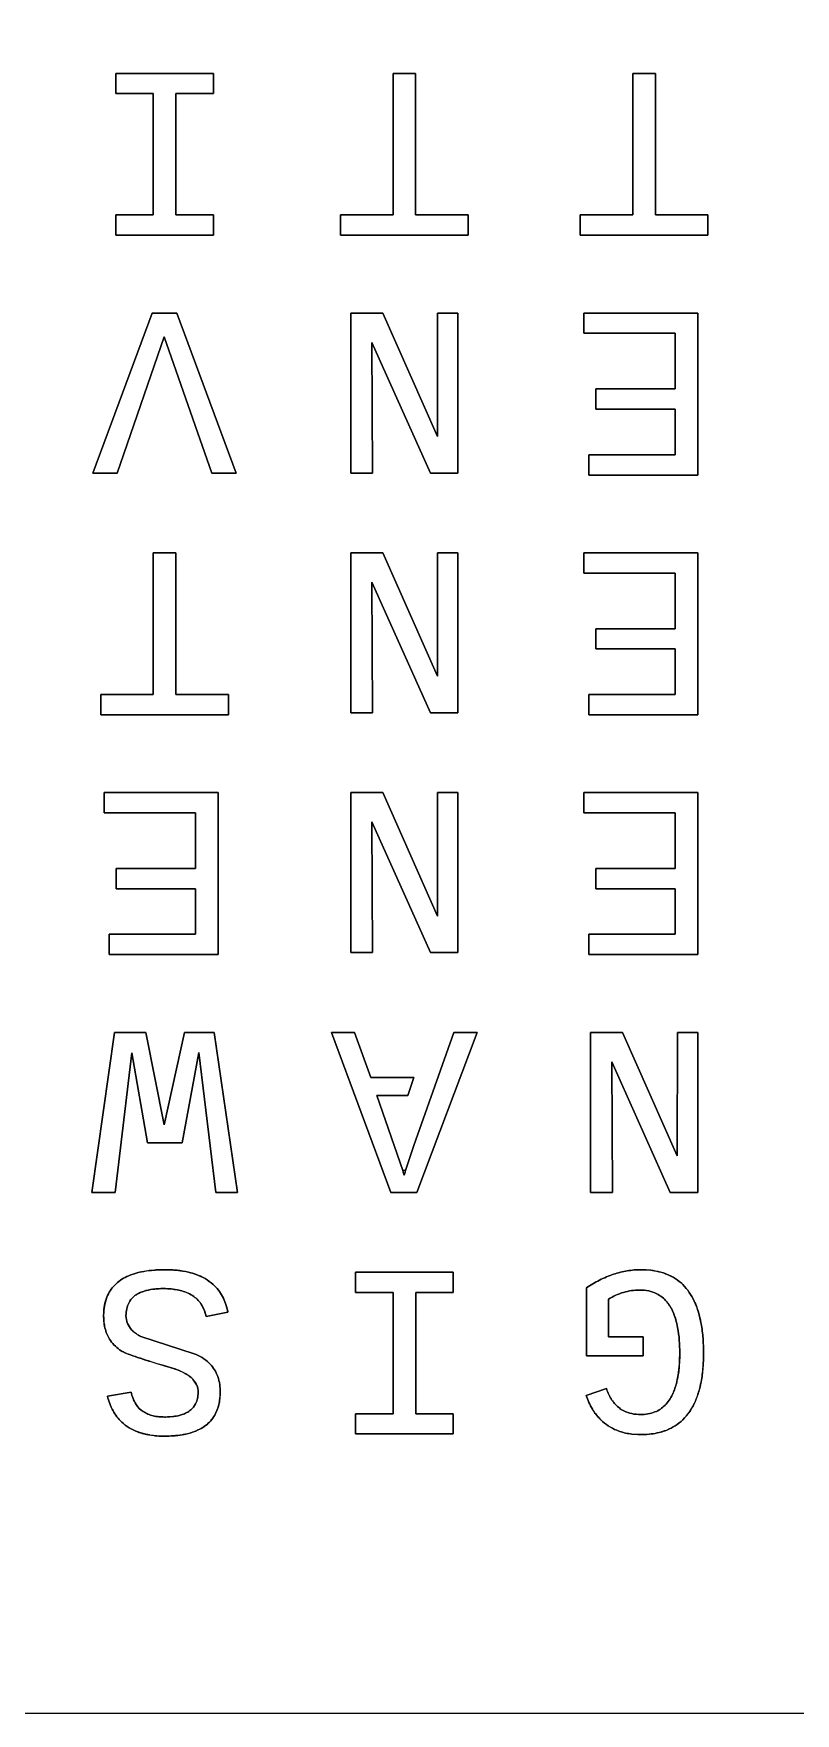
# Model space of a CAD drawing. Header units: millimetres. Extents: x -500 to 0, y -500 to 0.
# Drawn here: x -234.9 to -129, y -500 to -266.4 of the extents above; entities that cross this region are included whole.
import ezdxf

# ---------------------------------------------------------------- set-up
doc = ezdxf.new("R2010")
doc.units = ezdxf.units.MM
doc.layers.get('0').update_dxf_attribs({"color": 70})

msp = doc.modelspace()

# ---------------------------------------------------------------- linework, layer by layer
for points in [[(-500, 0), (0, 0), (0, -500), (-500, -500)], [(0, 0), (0, -500), (-500, -500), (-500, 0)], [(0, -500), (-500, -500), (-500, 0), (0, 0)], [(-223.45, -294.49), (-209.88, -294.49), (-209.88, -291.67), (-215.09, -291.67), (-215.09, -274.79), (-209.88, -274.79), (-209.88, -271.98), (-223.45, -271.98), (-223.45, -274.79), (-218.24, -274.79), (-218.24, -291.67), (-223.45, -291.67)], [(-209.88, -294.49), (-223.45, -294.49), (-223.45, -291.67), (-218.24, -291.67), (-218.24, -274.79), (-223.45, -274.79), (-223.45, -271.98), (-209.88, -271.98), (-209.88, -274.79), (-215.09, -274.79), (-215.09, -291.67), (-209.88, -291.67)], [(-223.45, -274.79), (-218.24, -274.79), (-218.24, -291.67), (-223.45, -291.67), (-223.45, -294.49), (-209.88, -294.49), (-209.88, -291.67), (-215.09, -291.67), (-215.09, -274.79), (-209.88, -274.79), (-209.88, -271.98), (-223.45, -271.98)], [(-184.91, -271.98), (-184.91, -291.67), (-192.21, -291.67), (-192.21, -294.49), (-174.47, -294.49), (-174.47, -291.67), (-181.78, -291.67), (-181.78, -271.98)], [(-184.91, -291.67), (-184.91, -271.98), (-181.78, -271.98), (-181.78, -291.67), (-174.47, -291.67), (-174.47, -294.49), (-192.21, -294.49), (-192.21, -291.67)], [(-192.21, -291.67), (-184.91, -291.67), (-184.91, -271.98), (-181.78, -271.98), (-181.78, -291.67), (-174.47, -291.67), (-174.47, -294.49), (-192.21, -294.49)], [(-151.58, -271.98), (-151.58, -291.67), (-158.88, -291.67), (-158.88, -294.49), (-141.14, -294.49), (-141.14, -291.67), (-148.44, -291.67), (-148.44, -271.98)], [(-151.58, -291.67), (-151.58, -271.98), (-148.44, -271.98), (-148.44, -291.67), (-141.14, -291.67), (-141.14, -294.49), (-158.88, -294.49), (-158.88, -291.67)], [(-158.88, -291.67), (-151.58, -291.67), (-151.58, -271.98), (-148.44, -271.98), (-148.44, -291.67), (-141.14, -291.67), (-141.14, -294.49), (-158.88, -294.49)], [(-214.98, -305.31), (-218.38, -305.31), (-226.63, -327.56), (-223.26, -327.56), (-216.74, -308.63), (-210.1, -327.56), (-206.71, -327.56)], [(-218.38, -305.31), (-214.98, -305.31), (-206.71, -327.56), (-210.1, -327.56), (-216.74, -308.63), (-223.26, -327.56), (-226.63, -327.56)], [(-223.26, -327.56), (-216.74, -308.63), (-210.1, -327.56), (-206.71, -327.56), (-214.98, -305.31), (-218.38, -305.31), (-226.63, -327.56)], [(-178.74, -322.48), (-186.33, -305.31), (-190.79, -305.31), (-190.79, -327.56), (-187.76, -327.56), (-187.86, -309.39), (-179.71, -327.56), (-175.89, -327.56), (-175.89, -305.31), (-178.72, -305.31)], [(-186.33, -305.31), (-178.74, -322.48), (-178.72, -305.31), (-175.89, -305.31), (-175.89, -327.56), (-179.71, -327.56), (-187.86, -309.39), (-187.76, -327.56), (-190.79, -327.56), (-190.79, -305.31)], [(-178.72, -305.31), (-178.74, -322.48), (-186.33, -305.31), (-190.79, -305.31), (-190.79, -327.56), (-187.76, -327.56), (-187.86, -309.39), (-179.71, -327.56), (-175.89, -327.56), (-175.89, -305.31)], [(-142.55, -327.82), (-142.55, -305.31), (-158.38, -305.31), (-158.38, -308.12), (-145.71, -308.12), (-145.71, -315.86), (-156.72, -315.86), (-156.72, -318.67), (-145.71, -318.67), (-145.71, -325.01), (-157.71, -325.01), (-157.71, -327.82)], [(-142.55, -305.31), (-142.55, -327.82), (-157.71, -327.82), (-157.71, -325.01), (-145.71, -325.01), (-145.71, -318.67), (-156.72, -318.67), (-156.72, -315.86), (-145.71, -315.86), (-145.71, -308.12), (-158.38, -308.12), (-158.38, -305.31)], [(-156.72, -318.67), (-145.71, -318.67), (-145.71, -325.01), (-157.71, -325.01), (-157.71, -327.82), (-142.55, -327.82), (-142.55, -305.31), (-158.38, -305.31), (-158.38, -308.12), (-145.71, -308.12), (-145.71, -315.86), (-156.72, -315.86)], [(-218.24, -338.64), (-218.24, -358.34), (-225.54, -358.34), (-225.54, -361.15), (-207.8, -361.15), (-207.8, -358.34), (-215.11, -358.34), (-215.11, -338.64)], [(-218.24, -358.34), (-218.24, -338.64), (-215.11, -338.64), (-215.11, -358.34), (-207.8, -358.34), (-207.8, -361.15), (-225.54, -361.15), (-225.54, -358.34)], [(-225.54, -358.34), (-218.24, -358.34), (-218.24, -338.64), (-215.11, -338.64), (-215.11, -358.34), (-207.8, -358.34), (-207.8, -361.15), (-225.54, -361.15)], [(-178.74, -355.81), (-186.33, -338.64), (-190.79, -338.64), (-190.79, -360.89), (-187.76, -360.89), (-187.86, -342.72), (-179.71, -360.89), (-175.89, -360.89), (-175.89, -338.64), (-178.72, -338.64)], [(-186.33, -338.64), (-178.74, -355.81), (-178.72, -338.64), (-175.89, -338.64), (-175.89, -360.89), (-179.71, -360.89), (-187.86, -342.72), (-187.76, -360.89), (-190.79, -360.89), (-190.79, -338.64)], [(-178.72, -338.64), (-178.74, -355.81), (-186.33, -338.64), (-190.79, -338.64), (-190.79, -360.89), (-187.76, -360.89), (-187.86, -342.72), (-179.71, -360.89), (-175.89, -360.89), (-175.89, -338.64)], [(-142.55, -361.15), (-142.55, -338.64), (-158.38, -338.64), (-158.38, -341.46), (-145.71, -341.46), (-145.71, -349.19), (-156.72, -349.19), (-156.72, -352.01), (-145.71, -352.01), (-145.71, -358.34), (-157.71, -358.34), (-157.71, -361.15)], [(-142.55, -338.64), (-142.55, -361.15), (-157.71, -361.15), (-157.71, -358.34), (-145.71, -358.34), (-145.71, -352.01), (-156.72, -352.01), (-156.72, -349.19), (-145.71, -349.19), (-145.71, -341.46), (-158.38, -341.46), (-158.38, -338.64)], [(-156.72, -352.01), (-145.71, -352.01), (-145.71, -358.34), (-157.71, -358.34), (-157.71, -361.15), (-142.55, -361.15), (-142.55, -338.64), (-158.38, -338.64), (-158.38, -341.46), (-145.71, -341.46), (-145.71, -349.19), (-156.72, -349.19)], [(-209.22, -394.49), (-209.22, -371.98), (-225.05, -371.98), (-225.05, -374.79), (-212.37, -374.79), (-212.37, -382.53), (-223.39, -382.53), (-223.39, -385.34), (-212.37, -385.34), (-212.37, -391.67), (-224.38, -391.67), (-224.38, -394.49)], [(-209.22, -371.98), (-209.22, -394.49), (-224.38, -394.49), (-224.38, -391.67), (-212.37, -391.67), (-212.37, -385.34), (-223.39, -385.34), (-223.39, -382.53), (-212.37, -382.53), (-212.37, -374.79), (-225.05, -374.79), (-225.05, -371.98)], [(-223.39, -385.34), (-212.37, -385.34), (-212.37, -391.67), (-224.38, -391.67), (-224.38, -394.49), (-209.22, -394.49), (-209.22, -371.98), (-225.05, -371.98), (-225.05, -374.79), (-212.37, -374.79), (-212.37, -382.53), (-223.39, -382.53)], [(-178.74, -389.14), (-186.33, -371.98), (-190.79, -371.98), (-190.79, -394.22), (-187.76, -394.22), (-187.86, -376.05), (-179.71, -394.22), (-175.89, -394.22), (-175.89, -371.98), (-178.72, -371.98)], [(-186.33, -371.98), (-178.74, -389.14), (-178.72, -371.98), (-175.89, -371.98), (-175.89, -394.22), (-179.71, -394.22), (-187.86, -376.05), (-187.76, -394.22), (-190.79, -394.22), (-190.79, -371.98)], [(-178.72, -371.98), (-178.74, -389.14), (-186.33, -371.98), (-190.79, -371.98), (-190.79, -394.22), (-187.76, -394.22), (-187.86, -376.05), (-179.71, -394.22), (-175.89, -394.22), (-175.89, -371.98)], [(-142.55, -394.49), (-142.55, -371.98), (-158.38, -371.98), (-158.38, -374.79), (-145.71, -374.79), (-145.71, -382.53), (-156.72, -382.53), (-156.72, -385.34), (-145.71, -385.34), (-145.71, -391.67), (-157.71, -391.67), (-157.71, -394.49)], [(-142.55, -371.98), (-142.55, -394.49), (-157.71, -394.49), (-157.71, -391.67), (-145.71, -391.67), (-145.71, -385.34), (-156.72, -385.34), (-156.72, -382.53), (-145.71, -382.53), (-145.71, -374.79), (-158.38, -374.79), (-158.38, -371.98)], [(-156.72, -382.53), (-156.72, -385.34), (-145.71, -385.34), (-145.71, -391.67), (-157.71, -391.67), (-157.71, -394.49), (-142.55, -394.49), (-142.55, -371.98), (-158.38, -371.98), (-158.38, -374.79), (-145.71, -374.79), (-145.71, -382.53)], [(-219.28, -405.31), (-223.65, -405.31), (-226.8, -427.56), (-223.56, -427.56), (-221.24, -408.14), (-219.04, -420.66), (-214.25, -420.66), (-211.89, -408.11), (-209.55, -427.56), (-206.55, -427.56), (-209.77, -405.31), (-213.89, -405.31), (-216.71, -418.16)], [(-223.65, -405.31), (-219.28, -405.31), (-216.71, -418.16), (-213.89, -405.31), (-209.77, -405.31), (-206.55, -427.56), (-209.55, -427.56), (-211.89, -408.11), (-214.25, -420.66), (-219.04, -420.66), (-221.24, -408.14), (-223.56, -427.56), (-226.8, -427.56)], [(-213.89, -405.31), (-216.71, -418.16), (-219.28, -405.31), (-223.65, -405.31), (-226.8, -427.56), (-223.56, -427.56), (-221.24, -408.14), (-219.04, -420.66), (-214.25, -420.66), (-211.89, -408.11), (-209.55, -427.56), (-206.55, -427.56), (-209.77, -405.31)], [(-183.57, -424.53), (-184.78, -421.04), (-187.19, -414.07), (-182.88, -414.07), (-182.04, -411.61), (-187.99, -411.61), (-190.26, -405.31), (-193.46, -405.31), (-185.21, -427.56), (-181.62, -427.56), (-173.22, -405.31), (-176.45, -405.31), (-182.04, -421.04), (-183.17, -424.53)], [(-193.46, -405.31), (-185.21, -427.56)], [(-190.26, -405.31), (-193.46, -405.31)], [(-187.99, -411.61), (-190.26, -405.31)], [(-176.45, -405.31), (-182.04, -421.04)], [(-181.62, -427.56), (-173.22, -405.31)], [(-173.22, -405.31), (-176.45, -405.31)], [(-145.41, -422.48), (-153, -405.31), (-157.46, -405.31), (-157.46, -427.56), (-154.42, -427.56), (-154.52, -409.39), (-146.38, -427.56), (-142.55, -427.56), (-142.55, -405.31), (-145.39, -405.31)], [(-153, -405.31), (-145.41, -422.48), (-145.39, -405.31), (-142.55, -405.31), (-142.55, -427.56), (-146.38, -427.56), (-154.52, -409.39), (-154.42, -427.56), (-157.46, -427.56), (-157.46, -405.31)], [(-145.39, -405.31), (-145.41, -422.48), (-153, -405.31), (-157.46, -405.31), (-157.46, -427.56), (-154.42, -427.56), (-154.52, -409.39), (-146.38, -427.56), (-142.55, -427.56), (-142.55, -405.31)], [(-182.04, -411.61), (-187.99, -411.61)], [(-182.88, -414.07), (-182.04, -411.61)], [(-187.19, -414.07), (-182.88, -414.07)], [(-184.78, -421.04), (-187.19, -414.07)], [(-183.57, -424.53), (-184.78, -421.04)], [(-182.04, -421.04), (-183.17, -424.53)], [(-185.21, -427.56), (-181.62, -427.56)], [(-190.12, -461.15), (-176.55, -461.15), (-176.55, -458.34), (-181.76, -458.34), (-181.76, -441.46), (-176.55, -441.46), (-176.55, -438.64), (-190.12, -438.64), (-190.12, -441.46), (-184.91, -441.46), (-184.91, -458.34), (-190.12, -458.34)], [(-176.55, -461.15), (-190.12, -461.15), (-190.12, -458.34), (-184.91, -458.34), (-184.91, -441.46), (-190.12, -441.46), (-190.12, -438.64), (-176.55, -438.64), (-176.55, -441.46), (-181.76, -441.46), (-181.76, -458.34), (-176.55, -458.34)], [(-190.12, -441.46), (-184.91, -441.46), (-184.91, -458.34), (-190.12, -458.34), (-190.12, -461.15), (-176.55, -461.15), (-176.55, -458.34), (-181.76, -458.34), (-181.76, -441.46), (-176.55, -441.46), (-176.55, -438.64), (-190.12, -438.64)], [(-158.04, -440.84), (-158.04, -450.27)], [(-154.97, -447.63), (-154.97, -442.42)], [(-150.14, -447.63), (-154.97, -447.63)], [(-150.14, -450.27), (-150.14, -447.63)], [(-158.04, -450.27), (-150.14, -450.27)]]:
    msp.add_lwpolyline(points, close=True)
for points in [[(-183.37, -425.18, 0.004562), (-183.29, -424.92, 0.002784), (-183.17, -424.53, -0.002721), (-183.29, -424.92, -0.00707), (-183.37, -425.18, -0.00707), (-183.45, -424.92, -0.002721), (-183.57, -424.53, 0.002784), (-183.45, -424.92, 0.004562)], [(-150.42, -438.31, 0.042338), (-152.36, -438.47, 0.039278), (-154.25, -438.94, 0.036099), (-156.21, -439.76, 0.030109), (-158.04, -440.84, -0.030732), (-156.21, -439.76, -0.037532), (-154.25, -438.94, -0.038198), (-152.36, -438.47, -0.040701)], [(-141.75, -449.88, 0.009152), (-141.77, -448.86), (-141.78, -448.48), (-141.8, -448.15), (-141.82, -447.86, 0.025798), (-142.07, -445.84, 0.028286), (-142.46, -444.22, 0.017617), (-142.72, -443.43, 0.016989), (-142.76, -443.34, 0.016281), (-142.79, -443.25, 0.018439), (-143.05, -442.67, 0.041211), (-143.74, -441.46, 0.048994), (-144.63, -440.39, 0.100053), (-146.89, -438.92, 0.027637), (-147.75, -438.64, 0.035397), (-149.07, -438.39, 0.03031), (-150.42, -438.31, -0.040296), (-148.63, -438.45, -0.012505), (-148.52, -438.47, -0.011095), (-148.1, -438.55, -0.021502), (-147.49, -438.71, -0.023348), (-146.89, -438.92, -0.049459), (-145.69, -439.54, -0.051075), (-144.63, -440.39, -0.047653), (-143.74, -441.46, -0.039752), (-143.05, -442.67), (-142.96, -442.86), (-142.88, -443.03, -0.031462), (-142.4, -444.41, -0.01362), (-142.22, -445.12, -0.016834), (-142.2, -445.21, -0.016696), (-142.18, -445.29, -0.016371), (-142.17, -445.36, -0.015917), (-142.16, -445.42), (-142.11, -445.63), (-142.07, -445.84, -0.025236), (-141.82, -447.85, -0.009547), (-141.77, -448.86, -0.008415)], [(-222.04, -444.7, -0.053933), (-221.94, -443.76, -0.066049), (-221.66, -442.95, -0.101042), (-220.94, -442.04, -0.055644), (-220.31, -441.61), (-220.22, -441.57, -0.017938), (-219.92, -441.43, -0.013291), (-219.61, -441.32, -0.014277), (-219.44, -441.26), (-219.36, -441.24), (-219.28, -441.22), (-219.21, -441.2, -0.036893), (-218.03, -441, -0.02542), (-216.84, -440.94, 0.031509), (-218.24, -441.02, 0.014733), (-218.32, -441.03, 0.047442), (-219.61, -441.32, 0.04374), (-220.31, -441.61, 0.05275), (-220.94, -442.04, 0.099619), (-221.66, -442.95, 0.063942), (-221.94, -443.76, 0.051783)], [(-154.97, -442.42, -0.033938), (-153.96, -441.87, -0.037011), (-152.87, -441.46, -0.072771), (-150.63, -441.14, 0.072199), (-152.87, -441.46, 0.035252), (-153.96, -441.87, 0.031904)], [(-150.63, -441.14, -0.054599), (-149.35, -441.27, -0.063921), (-148.24, -441.66, -0.099808), (-146.88, -442.74, -0.0268), (-146.52, -443.22, -0.037096), (-146.07, -444.01, -0.028815), (-145.74, -444.84), (-145.71, -444.92, -0.003404), (-145.62, -445.22, -0.026151), (-145.35, -446.36, -0.027686), (-145.12, -448.11, -0.019006), (-145.06, -449.88, 0.007725), (-145.06, -449.56, 0.009028), (-145.08, -448.96), (-145.09, -448.7, 0.026956), (-145.28, -446.75, 0.018322), (-145.47, -445.79, 0.023666), (-145.74, -444.84, 0.039154), (-146.21, -443.74, 0.01895), (-146.28, -443.61, 0.023218), (-146.56, -443.16, 0.025822), (-146.88, -442.74, 0.046687), (-147.5, -442.13, 0.04943), (-148.24, -441.66, 0.064173), (-149.35, -441.27, 0.05312)], [(-225.15, -444.74), (-225.14, -444.98, 0.027588), (-225.08, -445.8, 0.031498), (-224.91, -446.61, 0.083596), (-224.2, -448.16, 0.051093), (-223.52, -448.95, 0.046846), (-222.71, -449.59, -0.045881), (-223.52, -448.95, -0.05374), (-224.2, -448.16, -0.083074), (-224.91, -446.61, -0.036495), (-225.09, -445.69), (-225.12, -445.45), (-225.13, -445.27, -0.008784), (-225.14, -445.01, -0.011086), (-225.15, -444.88, -0.014373)], [(-222.71, -449.59, 0.030103), (-222.43, -449.74, 0.013136), (-221.94, -449.95, 0.006726), (-221.75, -450.03, 0.012344), (-221.71, -450.04, 0.010225), (-220.42, -450.5), (-220.11, -450.61, 0.016159), (-220.03, -450.63), (-219.46, -450.82), (-218.96, -450.98), (-218.85, -451.02), (-218.74, -451.05), (-217.91, -451.31, 0.001843), (-216.67, -451.69), (-215.42, -452.06), (-215.58, -452.02), (-216.79, -451.65), (-217.7, -451.38), (-218.38, -451.16), (-218.89, -451, -0.004589), (-220.42, -450.5), (-220.71, -450.4, -0.010021), (-221.72, -450.04), (-221.97, -449.94), (-222.16, -449.86), (-222.3, -449.8), (-222.4, -449.75, -0.033904)], [(-208.95, -455.29), (-208.95, -455.13, 0.040429), (-209.06, -454.01, 0.053746), (-209.4, -452.87, 0.100688), (-210.49, -451.29, 0.054188), (-211.46, -450.54, 0.040903), (-212.55, -449.99, -0.042399), (-211.46, -450.54, -0.054169), (-210.49, -451.29, -0.100002), (-209.4, -452.87, -0.055815), (-209.06, -454.01, -0.013291), (-209.01, -454.33), (-208.99, -454.45, -0.028205)], [(-145.06, -449.88, -0.008781), (-145.06, -450.29, -0.010192), (-145.08, -451.01), (-145.1, -451.28, -0.028232), (-145.31, -453.15, -0.01564), (-145.44, -453.79), (-145.46, -453.91, -0.022497), (-145.72, -454.79, -0.030498), (-146.06, -455.65, -0.038599), (-146.52, -456.45, -0.049121), (-147.1, -457.16, -0.100069), (-148.5, -458.09, -0.054), (-149.48, -458.37, -0.042083), (-150.5, -458.45, 0.043115), (-149.48, -458.37, 0.054055), (-148.5, -458.09, 0.10097), (-147.1, -457.16, 0.046454), (-146.52, -456.45, 0.038105), (-146.06, -455.65, 0.021518), (-145.8, -455.04, 0.026941), (-145.51, -454.11, 0.020294), (-145.31, -453.15), (-145.28, -452.95, 0.021983), (-145.11, -451.42), (-145.09, -451.03, 0.006349), (-145.07, -450.45, 0.004431)], [(-150.47, -461.23, 0.024521), (-149.33, -461.18, 0.029363), (-148.19, -461.01), (-147.94, -460.95, 0.058355), (-146.26, -460.34, 0.100427), (-144.16, -458.67, 0.027097), (-143.65, -458, 0.036353), (-143.02, -456.89, 0.030079), (-142.55, -455.7), (-142.52, -455.62, 0.027023), (-142.15, -454.21, 0.029741), (-141.84, -452.05, 0.021921), (-141.75, -449.88, -0.008894), (-141.76, -450.61), (-141.76, -450.69, -0.013116), (-141.83, -451.96, -0.025836), (-142.08, -453.86, -0.034087), (-142.55, -455.7, -0.013504), (-142.62, -455.91, -0.041079), (-143.26, -457.36, -0.050709), (-144.16, -458.67, -0.100264), (-146.26, -460.34, -0.034681), (-147.21, -460.73, -0.019692), (-147.7, -460.89), (-147.94, -460.95, -0.010426), (-148.19, -461.01, -0.028018), (-149.33, -461.18, -0.022663)], [(-215.42, -452.06), (-215.22, -452.13, -0.042385), (-213.89, -452.69), (-213.82, -452.73, -0.033142), (-213.25, -453.09, -0.046293), (-212.75, -453.53, -0.02385), (-212.59, -453.72, -0.070555), (-212.2, -454.36, -0.100047), (-212.01, -455.35, 0.100161), (-212.2, -454.36, 0.090683), (-212.75, -453.53, 0.046973), (-213.29, -453.07, 0.035613), (-213.89, -452.69, 0.0273), (-214.64, -452.34, 0.014012), (-215.03, -452.19, 0.024417), (-215.08, -452.18, 0.024214), (-215.12, -452.16, 0.007783)], [(-216.69, -458.79, -0.025476), (-217.48, -458.75, -0.034593), (-218.27, -458.62, -0.040225), (-218.98, -458.39, -0.046789), (-219.64, -458.04, -0.100948), (-220.64, -457.03, -0.05481), (-221.06, -456.21, -0.03951), (-221.32, -455.32, 0.042615), (-221.06, -456.21, 0.05362), (-220.64, -457.03, 0.09971), (-219.64, -458.04, 0.049578), (-218.98, -458.39, 0.039654), (-218.27, -458.62, 0.031782), (-217.48, -458.75, 0.025837)], [(-216.71, -461.45, 0.018812), (-215.39, -461.4, 0.012664), (-215.22, -461.39, 0.022232), (-214.08, -461.24), (-213.95, -461.21), (-213.82, -461.18, 0.011119), (-213.35, -461.08, 0.047082), (-212, -460.59, 0.041621), (-211.16, -460.11, 0.049312), (-210.42, -459.49, 0.099975), (-209.39, -457.88, 0.054935), (-209.04, -456.61), (-209.02, -456.44, 0.034559), (-208.95, -455.29, -0.015495), (-208.97, -455.95, -0.03364), (-209.1, -456.93, -0.015665), (-209.13, -457.05, -0.035795), (-209.39, -457.88, -0.04706), (-209.82, -458.74, -0.051443), (-210.42, -459.49, -0.047692), (-211.16, -460.11, -0.040911), (-212, -460.59, -0.021362), (-212.5, -460.81, -0.0123), (-212.89, -460.94, -0.031191), (-214.08, -461.24), (-214.16, -461.25), (-214.24, -461.26, -0.023875), (-215.47, -461.41, -0.018809)], [(-212.01, -455.35, -0.053803), (-212.1, -456.22, -0.066294), (-212.36, -456.97, -0.10015), (-213.02, -457.8, -0.054003), (-213.59, -458.18, -0.040841), (-214.23, -458.45, -0.013554), (-214.53, -458.54, -0.01212), (-214.79, -458.61, -0.031497), (-215.74, -458.75, -0.011944), (-215.98, -458.77, -0.023731), (-216.02, -458.77, -0.02409), (-216.06, -458.77, -0.024301), (-216.1, -458.77, -0.010729), (-216.4, -458.79, -0.011388), (-216.69, -458.79), (-216.54, -458.79, 0.029635), (-215.37, -458.71, 0.018597), (-214.79, -458.61, 0.028468), (-214.23, -458.45, 0.041831), (-213.59, -458.18, 0.054407), (-213.02, -457.8, 0.10053), (-212.36, -456.97, 0.063878), (-212.1, -456.22, 0.051594)], [(-224.61, -455.89, 0.028326), (-224.29, -456.93, 0.034933), (-223.83, -457.92, 0.038256), (-223.29, -458.76, 0.041232), (-222.63, -459.49, 0.052886), (-221.61, -460.28, 0.047703), (-220.46, -460.84, 0.02943), (-219.55, -461.13, 0.034885), (-218.14, -461.38, 0.011289), (-217.96, -461.39, 0.024104), (-216.71, -461.45), (-216.82, -461.45, -0.036834), (-218.67, -461.31, -0.01047), (-219.12, -461.22, -0.019286), (-219.8, -461.06, -0.007038), (-220.13, -460.96, -0.014312), (-220.21, -460.93, -0.01675), (-220.33, -460.89, -0.015286), (-220.46, -460.84, -0.045428), (-221.61, -460.28, -0.051698), (-222.63, -459.49, -0.039537), (-223.29, -458.76, -0.036146), (-223.83, -457.92, -0.035672), (-224.29, -456.93, -0.029924)], [(-158.07, -455.78, 0.024259), (-157.68, -456.76, 0.028737), (-157.19, -457.69, 0.006095), (-157.07, -457.89, 0.019347), (-157.01, -457.98, 0.052362), (-156.02, -459.19, 0.100407), (-153.81, -460.64, 0.053997), (-152.16, -461.1, 0.040994), (-150.47, -461.23, -0.041982), (-152.16, -461.1, -0.054391), (-153.81, -460.64, -0.100281), (-156.02, -459.19, -0.033953), (-156.65, -458.48), (-156.8, -458.29, -0.014036), (-157, -457.99), (-157.1, -457.84), (-157.19, -457.69, -0.027265), (-157.68, -456.76, -0.022488)]]:
    msp.add_lwpolyline(points, format="xyb", close=True)
for points in [[(-210.9, -444.83), (-207.86, -444.21), (-210.9, -444.83, 0.022357), (-211.02, -444.36, 0.077024), (-211.63, -443.05, 0.099238), (-212.79, -441.92, 0.046115), (-213.62, -441.48, 0.037443), (-214.51, -441.19), (-214.65, -441.16, 0.031894), (-215.74, -440.99, 0.023142), (-216.84, -440.94, -0.008372), (-216.69, -440.94, -0.010803), (-216.14, -440.96, -0.022262), (-215.32, -441.04, -0.028057), (-214.51, -441.19, -0.037627), (-213.62, -441.48, -0.049027), (-212.79, -441.92, -0.098658), (-211.63, -443.05, -0.052178), (-211.18, -443.91, -0.045196), (-210.9, -444.83), (-207.86, -444.21), (-207.89, -444.07, 0.031517), (-208.19, -443.03, 0.037113), (-208.62, -442.04, 0.085551), (-209.92, -440.37, 0.054171), (-211.03, -439.55, 0.045386), (-212.28, -438.97, 0.029677), (-213.33, -438.66), (-213.77, -438.56, 0.028211), (-215.3, -438.36), (-215.37, -438.36, 0.018592), (-216.61, -438.31, 0.011454), (-217.35, -438.33), (-217.63, -438.34), (-217.88, -438.35), (-218.09, -438.37, 0.02464), (-219.58, -438.55, 0.029607), (-220.77, -438.83, 0.038119), (-221.92, -439.27, 0.041853), (-222.82, -439.78, 0.048492), (-223.61, -440.44, 0.099966), (-224.69, -442.12, 0.054934), (-225.04, -443.41, 0.021694), (-225.12, -444.07, 0.01112), (-225.14, -444.41, 0.015623), (-225.15, -444.58, 0.013329), (-225.15, -444.66, 0.014878), (-225.15, -444.74), (-225.15, -444.58), (-225.14, -444.42, -0.037088), (-225.02, -443.25, -0.048092), (-224.69, -442.12, -0.100617), (-223.61, -440.44, -0.048188), (-222.82, -439.78, -0.039184), (-221.92, -439.27, -0.036921), (-220.77, -438.83, -0.026737), (-219.58, -438.55, -0.026391), (-218.1, -438.37, -0.008483), (-217.91, -438.35), (-217.59, -438.33, -0.006914), (-217.1, -438.32), (-216.85, -438.31, -0.023543), (-216.79, -438.31), (-216.61, -438.31, -0.018592), (-215.37, -438.36, -0.021527), (-214.14, -438.5, -0.01891), (-213.33, -438.66, -0.029677), (-212.28, -438.97, -0.044206), (-211.03, -439.55, -0.054171), (-209.92, -440.37, -0.085142), (-208.62, -442.04, -0.037113), (-208.19, -443.03, -0.031517), (-207.89, -444.07, -0.013275), (-207.86, -444.21, 0.028732), (-208.12, -443.24), (-208.16, -443.1, 0.038414), (-208.62, -442.04, 0.085551), (-209.92, -440.37, 0.052399), (-211.03, -439.55, 0.045386), (-212.28, -438.97, 0.038483), (-213.77, -438.56, 0.028211), (-215.3, -438.36), (-215.51, -438.35, 0.015413), (-216.61, -438.31)], [(-218.09, -438.37, 0.02464), (-219.58, -438.55, 0.029607), (-220.77, -438.83, 0.038119), (-221.92, -439.27, 0.041853), (-222.82, -439.78, 0.048492), (-223.61, -440.44, 0.100617), (-224.69, -442.12, 0.054934), (-225.04, -443.41)], [(-147.75, -438.64, 0.035397), (-149.07, -438.39, 0.03031), (-150.42, -438.31, 0.042338), (-152.36, -438.47, 0.039278), (-154.25, -438.94, 0.037532), (-156.21, -439.76, 0.030732), (-158.04, -440.84), (-158.04, -450.27), (-150.14, -450.27), (-150.14, -447.63), (-154.97, -447.63), (-154.97, -442.42, -0.033938), (-153.96, -441.87, -0.037011), (-152.87, -441.46, -0.072771), (-150.63, -441.14, -0.054599), (-149.35, -441.27, -0.064173), (-148.24, -441.66)], [(-214.65, -441.16, 0.031894), (-215.74, -440.99, 0.023142), (-216.84, -440.94, 0.026857), (-218.03, -441, 0.036893), (-219.21, -441.2)], [(-143.05, -442.67, 0.041211), (-143.74, -441.46, 0.048994), (-144.63, -440.39, 0.063522), (-146.01, -439.35)], [(-221.66, -442.95, -0.101042), (-220.94, -442.04)], [(-211.63, -443.05, 0.099238), (-212.79, -441.92)], [(-222.04, -444.7, 0.100298), (-221.82, -445.79, 0.091927), (-221.22, -446.7)], [(-219.97, -447.61), (-220.14, -447.52, -0.029463), (-220.71, -447.15, -0.042364), (-221.22, -446.7, -0.091904), (-221.82, -445.79, -0.100298), (-222.04, -444.7, 0.099678), (-221.82, -445.79, 0.091927), (-221.22, -446.7, 0.047816), (-220.63, -447.2, 0.036279), (-219.97, -447.61), (-212.55, -449.99), (-219.97, -447.61), (-212.55, -449.99, -0.042399), (-211.46, -450.54, -0.054188), (-210.49, -451.29, -0.100688), (-209.4, -452.87, -0.055815), (-209.06, -454.01, -0.040429), (-208.95, -455.13)], [(-145.06, -449.88, 0.019006), (-145.12, -448.11, 0.027686), (-145.35, -446.36, 0.026151), (-145.62, -445.22), (-145.74, -444.84, 0.02936), (-146.07, -444.01)], [(-141.82, -447.86, 0.025798), (-142.07, -445.84, 0.028286), (-142.46, -444.22)], [(-224.91, -446.61, 0.083596), (-224.2, -448.16, 0.05374), (-223.52, -448.95, 0.046846), (-222.71, -449.59)], [(-218.89, -451, -0.004589), (-220.42, -450.5), (-220.47, -450.49, -0.009802), (-221.71, -450.04)], [(-146.26, -460.34, 0.100427), (-144.16, -458.67), (-143.62, -457.96, 0.035152), (-143.02, -456.89, 0.030079), (-142.55, -455.7, 0.027622), (-142.15, -454.21, 0.029741), (-141.84, -452.05, 0.021921), (-141.75, -449.88, 0.009152), (-141.77, -448.86)], [(-221.32, -455.32), (-224.61, -455.89), (-221.32, -455.32), (-224.61, -455.89, 0.029924), (-224.29, -456.93, 0.035672), (-223.83, -457.92)], [(-212.01, -455.35, 0.100161), (-212.2, -454.36), (-212.75, -453.53, 0.044031), (-213.25, -453.09)], [(-148.19, -461.01, -0.029363), (-149.33, -461.18, -0.024521), (-150.47, -461.23, -0.041982), (-152.16, -461.1, -0.054391), (-153.81, -460.64, -0.100407), (-156.02, -459.19, -0.052362), (-157.01, -457.98), (-157.19, -457.69, -0.028737), (-157.68, -456.76, -0.024259), (-158.07, -455.78), (-155.25, -454.85, 0.02907), (-154.92, -455.67, 0.037045), (-154.49, -456.43, 0.026593), (-154.14, -456.89, 0.099793), (-152.82, -457.94, 0.063754), (-151.74, -458.32, 0.054498), (-150.5, -458.45, -0.053081), (-151.74, -458.32, -0.064073), (-152.82, -457.94, -0.049469), (-153.53, -457.48, -0.046651), (-154.14, -456.89, -0.026017), (-154.45, -456.49, -0.023324), (-154.72, -456.05, -0.018959), (-154.79, -455.93, -0.038939), (-155.25, -454.85), (-158.07, -455.78), (-155.25, -454.85)], [(-145.72, -454.79, 0.019643), (-145.51, -454.11)], [(-219.64, -458.04, -0.100948), (-220.64, -457.03)], [(-213.02, -457.8, 0.10053), (-212.36, -456.97)], [(-210.42, -459.49, 0.05197), (-209.8, -458.7), (-209.39, -457.88, 0.054935), (-209.04, -456.61)], [(-152.82, -457.94, 0.064073), (-151.74, -458.32, 0.054498), (-150.5, -458.45, 0.043115), (-149.48, -458.37, 0.054055), (-148.5, -458.09, 0.10097), (-147.1, -457.16)], [(-222.63, -459.49, 0.052886), (-221.61, -460.28, 0.047703), (-220.46, -460.84), (-219.55, -461.13, 0.034885), (-218.14, -461.38, 0.026123), (-216.83, -461.45), (-216.71, -461.45, 0.018812), (-215.39, -461.4, 0.02231), (-214.24, -461.26), (-213.35, -461.08, 0.047082), (-212, -460.59)]]:
    msp.add_lwpolyline(points, format="xyb")
msp.add_lwpolyline([(-216.67, -451.69), (-215.42, -452.06)])

doc.saveas('drawing.dxf')
